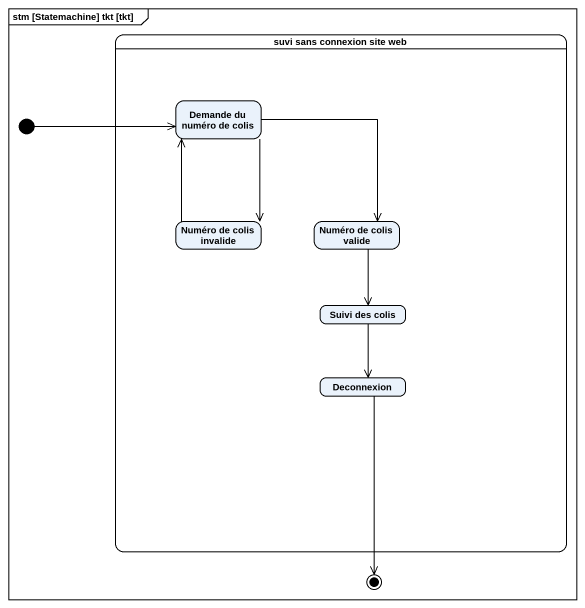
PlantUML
@startuml
mainframe stm [Statemachine] tkt [tkt]
hide empty description
state "suvi sans connexion site web" as suvi_sans_connexion_site_web {
  state "Demande du numéro de colis" as Demande_du_numéro_de_colis
  state "Numéro de colis invalide" as Numéro_de_colis_invalide
  state "Numéro de colis valide" as Numéro_de_colis_valide
  state "Suivi des colis" as Suivi_des_colis
  state Deconnexion
}
state initial1 <<start>>
state final1 <<end>>
Demande_du_numéro_de_colis --> Numéro_de_colis_invalide
Demande_du_numéro_de_colis --> Numéro_de_colis_valide
initial1 -right-> Demande_du_numéro_de_colis
Numéro_de_colis_invalide -up-> Demande_du_numéro_de_colis
Numéro_de_colis_valide --> Suivi_des_colis
Suivi_des_colis --> Deconnexion
Deconnexion --> final1
@enduml
